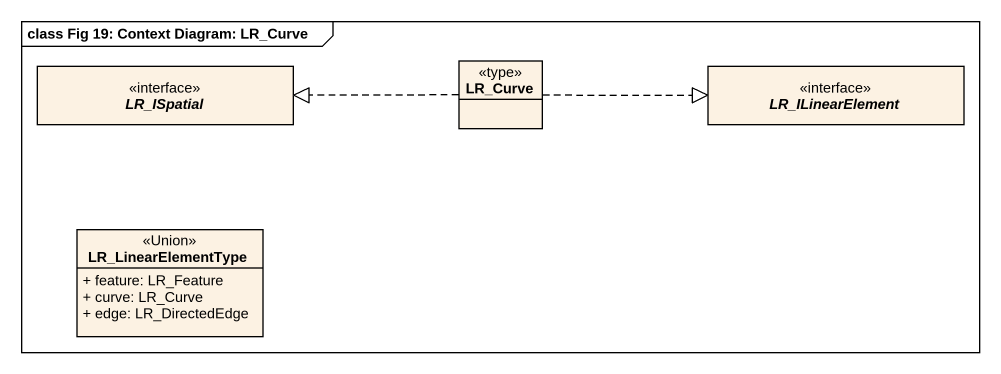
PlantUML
@startuml
mainframe class Fig 19: Context Diagram: LR_Curve
hide circle
hide empty members
skinparam classAttributeIconSize 0
interface LR_ISpatial
class LR_Curve <<type>>
interface LR_ILinearElement
class LR_LinearElementType <<Union>> {
  + feature: LR_Feature
  + curve: LR_Curve
  + edge: LR_DirectedEdge
}
LR_Curve .left.|> LR_ISpatial
LR_Curve .right.|> LR_ILinearElement
@enduml
